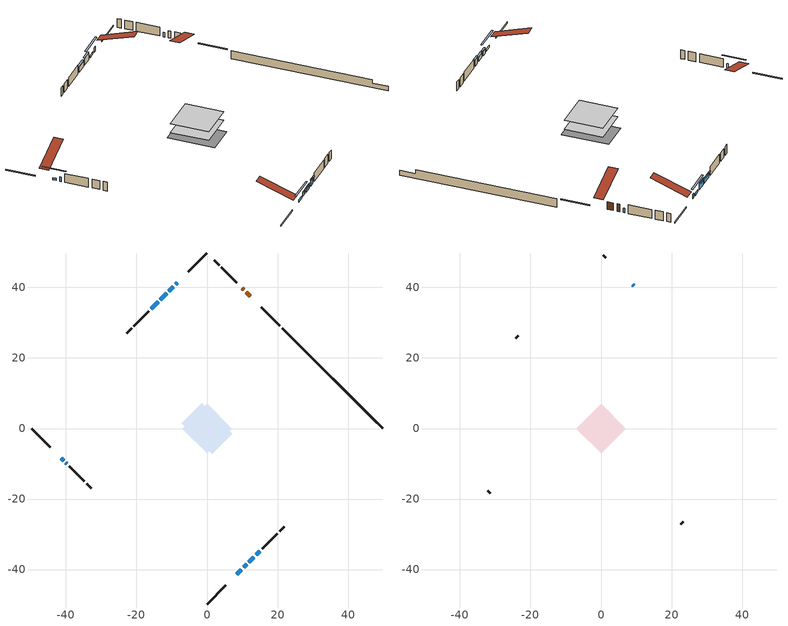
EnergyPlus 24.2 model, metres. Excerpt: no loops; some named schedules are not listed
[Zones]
conditioned space
 floor adiabatic (AdiabaticFloorConstruction): -6.95,0 0,6.95 6.95,0 0,-6.95 z0.76
 floor foundation (Slab1 construction): -7.11,1.51 -1.51,7.11 7.11,-1.51 1.51,-7.11 z-1.55
 wall outside (RimJoist1 construction): 0,-49.78 5.33,-44.44 / -49.78,0 -44.44,-5.33 / 0,49.78 -5.33,44.44 / 20.67,29.11 15.33,34.44 z0.76:1.06
 wall outside (AdiabaticWallConstruction 1): 12.24,37.54 11.09,38.69 / 10.43,39.34 9.98,39.8 z0.76:2.79
 wall outside (AdiabaticWallConstruction): -8.43,41.34 -8.86,40.91 / -40.04,-9.73 -39.76,-10.02 z0.76:1.98; -9.52,40.26 -10.81,38.96 / 8.43,-41.34 9.73,-40.05 / -41.34,-8.43 -40.7,-9.08 z0.76:1.37; -11.47,38.31 -13.19,36.58 z0.76:2.51; -13.85,35.92 -15.82,33.95 z0.76:2.21; 10.38,-39.39 11.24,-38.53 / 11.9,-37.87 13.27,-36.51 z0.76:1.88; 13.92,-35.85 15,-34.77 z0.76:2.46
 wall outside (Wall1 construction): 15.66,-34.12 19.93,-29.84 / -39.1,-10.67 -34.83,-14.95 / -16.48,33.29 -20.75,29.02 / 8.38,41.39 4.11,45.66 z0.76:3.2
 wall outside (Wall2 construction): 20.59,-29.19 21.97,-27.8 / -34.17,-15.6 -32.79,-16.99 / -21.41,28.36 -22.8,26.98 / 3.45,46.32 2.07,47.71 z0.76:3.2
 wall foundation (FoundationWall1 construction): 21.32,28.45,-1.55 21.32,28.45,0.76 46.93,2.85,0.76 46.93,2.85,-0.26 49.78,0,-0.26 49.78,0,-1.55
 window (WindowConstruction 5): -8.43,41.34 -8.86,40.91 z0.76:1.98
 window (WindowConstruction 7): -9.52,40.26 -10.81,38.96 z0.76:1.37
 window (WindowConstruction 8): 8.43,-41.34 9.72,-40.05 z0.76:1.37
 window (WindowConstruction 9): -41.34,-8.43 -40.7,-9.08 z0.76:1.37
 window (WindowConstruction 6): -40.04,-9.74 -39.76,-10.02 z0.76:1.98
 window (WindowConstruction): -11.47,38.31 -13.19,36.58 z0.76:2.51
 window (WindowConstruction 1): -13.85,35.92 -15.82,33.95 z0.76:2.21
 window (WindowConstruction 2): 10.38,-39.39 11.24,-38.53 z0.76:1.88
 window (WindowConstruction 3): 11.9,-37.87 13.27,-36.51 z0.76:1.88
 window (WindowConstruction 4): 13.92,-35.85 15,-34.77 z0.76:2.46
 door (Door): 12.24,37.54 11.09,38.69 z0.76:2.79
 door (Door 1): 10.43,39.34 9.98,39.8 z0.76:2.79
 ceiling adiabatic (AdiabaticFloorConstruction): 0,-6.95 6.95,0 0,6.95 -6.95,0 z0.76
attic - vented
 floor to conditioned space (Floor1 construction Reversed): -6.95,0 0,6.95 6.95,0 0,-6.95 z3.2
 wall outside (AdiabaticWallConstruction): 9.32,40.45 9.04,40.74 z0.76:1.98
 wall outside (Wall3 construction): 22.63,-27.15 23.38,-26.39 / -32.13,-17.65 -31.37,-18.4 / -23.45,26.32 -24.21,25.57 / 1.41,48.36 0.66,49.12 z0.76:3.2
 window (WindowConstruction 10): 9.32,40.45 9.04,40.73 z0.76:1.98
 roof outside (Roof1 construction): 7.77,-42,3.2 1,-35.23,6.39 -0.78,-37.01,6.39 5.99,-43.78,3.2; -42,-7.77,3.2 -35.23,-1,6.39 -37.01,0.78,6.39 -43.78,-5.99,3.2; -7.77,42,3.2 -1,35.23,6.39 0.78,37.01,6.39 -5.99,43.78,3.2; 12.89,36.88,3.2 6.12,30.11,6.39 7.91,28.33,6.39 14.68,35.1,3.2
shading: -12.67,37.11 -7.67,42.11 -7.96,42.4 -12.96,37.4 z3.99; 11.58,-38.2 6.58,-43.2 6.87,-43.49 11.87,-38.49 z3.99; -38.84,-10.93 -43.2,-6.58 -43.49,-6.87 -39.13,-11.22 z3.99; -13.34,36.44 -11.33,38.45 -11.62,38.74 -13.63,36.73 z2.71; -15.97,33.81 -13.71,36.07 -14,36.36 -16.26,34.1 z2.41; 11.39,-38.39 10.24,-39.54 10.53,-39.83 11.68,-38.68 z2.08; 13.41,-36.37 11.76,-38.02 12.05,-38.31 13.7,-36.66 z2.08; 15.14,-34.63 13.78,-35.99 14.07,-36.28 15.43,-34.92 z2.66
[Building]
Building 1: Terrain=Suburbs
[Site:Location]
Quebec Intl AP_QC: Latitude {deg}=46.8; Longitude {deg}=-71.38; Time Zone {hr}=-5; Elevation {m}=74; Keep Site Location Information=Yes
[Site:GroundTemperature:Shallow]
0.0108218, -2.24938, -2.43038, -1.3578, 2.94801, 7.23376, 10.9493, 13.303, 13.5029, 11.5886, 7.96783, 3.81355
[Site:WaterMainsTemperature]
Calculation Method=Schedule; Temperature Schedule=mains temperature schedule
[Material] Roughness=Rough; Thermal Absorptance=0.9
Name | Thickness {m} | Conductivity {W/m-K} | Density {kg/m3} | Specific Heat {J/kg-K} | Solar Absorptance | Visible Absorptance
asphalt or fiberglass shingles | 0.00635 | 0.162714 | 1121.4 | 1465.45 | 0.4 | 0.4
ceiling stud and cavity | 0.1397 | 0.0759935 | 65.682 | 1177.47 | 0.7 | 0.7
concrete 4.0 in. | 0.1016 | 1.803125 | 2242.8 | 837.4 | 0.7 | 0.7
concrete 8.0 in. | 0.2032 | 1.803125 | 2242.8 | 837.4 | 0.7 | 0.7
door material | 0.04445 | 0.0451087 | 512.64 | 1214.23 | 0.7 | 0.7
door material 1 | 0.04445 | 0.188738 | 512.64 | 1214.23 | 0.7 | 0.7
exterior vertical ins | 0.013071 | 0.029427 | 32.04 | 1214.23 | 0.7 | 0.7
floor covering | 0.0127 | 0.0433444 | 54.468 | 1339.84 | 0.6 | 0.6
floor rigid ins; wall rigid ins | 0.512978 | 0.029427 | 32.04 | 1214.23 | 0.7 | 0.7
floor stud and cavity | 0.1397 | 1.75129 | 37.0049 | 1207.88 | 0.7 | 0.7
furniture material conditioned space 1 | 0.1524 | 0.115458 | 640.8 | 1214.23 | 0.6 | 0.6
gypsum board | 0.0127 | 0.160291 | 801 | 837.4 | 0.6 | 0.6
gypsum board 1 | 0.0127 | 0.160291 | 801 | 837.4 | 0.7 | 0.7
osb sheathing 0.5 in. | 0.0127 | 0.115458 | 512.64 | 1214.23 | 0.7 | 0.7
osb sheathing 0.75 in. | 0.01905 | 0.115458 | 512.64 | 1214.23 | 0.7 | 0.7
osb sheathing 2.0 in. | 0.0508 | 0.115458 | 512.64 | 1214.23 | 0.7 | 0.7
rim joist stud and cavity | 0.0508 | 0.433314 | 125.044 | 1163.47 | 0.6 | 0.6
wall stud and cavity | 0.1397 | 0.0793383 | 139.0536 | 1170.24 | 0.7 | 0.7
wall stud and cavity 1 | 0.1397 | 0.0949025 | 139.0536 | 1170.24 | 0.7 | 0.7
wall stud and cavity 2 | 0.0889 | 6.1454 | 50.32683 | 1063.81 | 0.6 | 0.6
wall stud and cavity 3 | 0.0889 | 0.380278 | 52.3479 | 1209.89 | 0.7 | 0.7
wall stud and cavity 4 | 0.0889 | 0.391764 | 83.0341 | 1211.67 | 0.7 | 0.7
wood siding | 0.0254 | 0.102417 | 544.68 | 1172.36 | 0.4 | 0.4
wood siding 1 | 0.00254 | 0.102417 | 544.68 | 1172.36 | 0.4 | 0.4
wood siding 2; wood siding 3; wood siding 4 | 0.0254 | 0.102417 | 544.68 | 1172.36 | 0.7 | 0.7
[WindowMaterial:SimpleGlazingSystem]
Name | U-Factor {W/m2-K} | Solar Heat Gain Coefficient
WindowMaterial | 3.27961 | 0.66
WindowMaterial 1 | 3.27734 | 0.62
WindowMaterial 2 | 3.27507 | 0.6
WindowMaterial 3 | 3.273367 | 0.58
WindowMaterial 4 | 3.27848 | 0.64
WindowMaterial 5 | 6.70685 | 0.75
WindowMaterial 6 | 6.779532 | 0.73
WindowMaterial 7 | 3.267689 | 0.46
[Construction]
AdiabaticFloorConstruction: floor stud and cavity, floor rigid ins, osb sheathing 0.75 in., floor covering
AdiabaticWallConstruction: wood siding 3, wall rigid ins, wall stud and cavity 3, gypsum board
AdiabaticWallConstruction 1: wood siding 4, wall rigid ins, wall stud and cavity 3, gypsum board
Door: door material
Door 1: door material 1
Floor1 construction Reversed: gypsum board, ceiling stud and cavity
FoundationWall1 construction: concrete 8.0 in., gypsum board 1
furniture construction conditioned space 1: furniture material conditioned space 1
PartitionWallConstruction: gypsum board, wall stud and cavity 4, gypsum board
RimJoist1 construction: wood siding 2, osb sheathing 2.0 in., rim joist stud and cavity
Roof1 construction: asphalt or fiberglass shingles
Slab1 construction: concrete 4.0 in.
Wall1 construction: wood siding, osb sheathing 0.5 in., wall stud and cavity, gypsum board
Wall2 construction: wood siding, osb sheathing 0.5 in., wall stud and cavity 1, gypsum board
Wall3 construction: wood siding 1, wall stud and cavity 2
WindowConstruction: WindowMaterial
WindowConstruction 1: WindowMaterial 1
WindowConstruction 10; WindowConstruction 6: WindowMaterial 6
WindowConstruction 2: WindowMaterial 2
WindowConstruction 3: WindowMaterial 3
WindowConstruction 4: WindowMaterial 4
WindowConstruction 5: WindowMaterial 5
WindowConstruction 7; WindowConstruction 8; WindowConstruction 9: WindowMaterial 7
[Zone] Multiplier=1; Part of Total Floor Area=Yes
Name | Volume {m3}
attic - vented | 50.0552
conditioned space | 478.7
[Space]
Name | Zone | Volume {m3}
attic - vented 1 | attic - vented | 50.0552
conditioned space 1 | conditioned space | 478.7
[ZoneInfiltration:EffectiveLeakageArea]
infil attic - vented 1: Zone or Space=attic - vented 1; Schedule=Always On Discrete; Effective Air Leakage Area {cm2}=3567.51; Stack Coefficient=0.000391589; Wind Coefficient=1.33701e-05
[ZoneMixing]
whole house fan mix: Zone or Space=attic - vented; Schedule=Always On Continuous; Design Flow Rate Calculation Method=Flow/Zone; Design Flow Rate {m3/s}=0; Source Zone or Space=conditioned space
[SurfaceProperty:ExposedFoundationPerimeter]
Slab1: Exposed Perimeter Calculation Method=TotalExposedPerimeter; Total Exposed Perimeter {m}=40.235
[InternalMass] Zone or ZoneList=conditioned space; Space or SpaceList=conditioned space 1
Name | Construction | Surface Area {m2}
furniture mass conditioned space 1 | furniture construction conditioned space 1 | 77.2879
partition wall mass | PartitionWallConstruction | 193.22
[Lights]
interior lighting: Zone or ZoneList or Space or SpaceList=conditioned space 1; Schedule=interior lighting schedule; Design Level Calculation Method=LightingLevel; Lighting Level {W}=343.2; Return Air Fraction=0; Fraction Radiant=0.6; Fraction Visible=0.2; Fraction Replaceable=1
[People]
occupants: Zone or ZoneList or Space or SpaceList=conditioned space 1; Number of People Schedule=occupants schedule; Number of People Calculation Method=People; Number of People=3; Fraction Radiant=0.314171; Sensible Heat Fraction=0.56303; Activity Level Schedule=occupants activity schedule; Carbon Dioxide Generation Rate {m3/s-W}=0; Enable ASHRAE 55 Comfort Warnings=No; Mean Radiant Temperature Calculation Type=EnclosureAveraged
[ElectricEquipment] Zone or ZoneList or Space or SpaceList=conditioned space 1; Design Level Calculation Method=EquipmentLevel
Name | Schedule | Design Level {W} | Fraction Latent | Fraction Radiant | Fraction Lost
clothes dryer | clothes dryer schedule | 140.772 | 0.015 | 0.081 | 0.85
clothes washer | clothes washer schedule | 32.1985 | 0.03 | 0.162 | 0.7
cooking range | cooking range schedule | 215.147 | 0.08 | 0.432 | 0.2
dishwasher | dishwasher schedule | 66.8632 | 0.3 | 0.18 | 0.4
fridge | fridge schedule | 72.9452 | 0 | 0.6 | 0
mech vent house fan | mech vent house fan schedule | 0 | 0 | 0 | 1
mech vent house fan cfis | mech vent house fan cfis schedule | 0 | 0 | 0 | 0
mech vent range fan 0 | mech vent range fan 0 schedule | 57 | 0 | 0 | 1
misc plug loads | misc plug loads schedule | 494.7 | 0.045 | 0.513 | 0.1
whole house fan | Always On Discrete | 0 | 0 | 0 | 1
[OtherEquipment] Zone or ZoneList or Space or SpaceList=conditioned space 1; Design Level Calculation Method=EquipmentLevel
Name | Fuel Type | Schedule | Design Level {W} | Fraction Latent | Fraction Radiant | Fraction Lost
clothes dryer 1 | Electricity | clothes dryer schedule | 0 | 0.015 | 0.081 | 0.85
cooking range 1 | Electricity | cooking range schedule | 0 | 0.08 | 0.432 | 0.2
general water use latent | None | general water use schedule | 62.594 | 1 | 0 | 0
general water use sensible | None | general water use schedule | -61.6891 | 0 | 0.6 | 0
mech vent house fan latent load | None | Always On Discrete | 0 | 1 | 0 | 0
mech vent house fan sensible load | None | Always On Discrete | 0 | 0 | 0 | 0
water heater energy adjustment1 | Electricity | Always On Discrete | 0.01 | 0 | 0 | 1
[ZoneInfiltration:DesignFlowRate] Zone or ZoneList or Space or SpaceList=conditioned space 1; Schedule=Always On Discrete; Design Flow Rate Calculation Method=Flow/Zone; Design Flow Rate {m3/s}=0
infil flow; natural vent flow; whole house fan flow
[ZoneControl:Thermostat]
conditioned space Thermostat: Zone or ZoneList=conditioned space; Control Type Schedule=conditioned space Thermostat Schedule; Control 1=conditioned space temperature setpoint; Temperature Difference Between Cutout And Setpoint {deltaC}=0
[ZoneHVAC:Baseboard:Convective:Electric]
electric baseboard: Availability Schedule=Always On Discrete; Heating Design Capacity {W}=12483.1; Efficiency=1
[AirLoopHVAC:UnitarySystem]
unit heater unitary system: Control Type=Load; Controlling Zone or Thermostat Location=conditioned space; Dehumidification Control Type=None; Availability Schedule=Always On Discrete; Supply Fan=unit heater supply fan; Fan Placement=BlowThrough; Supply Air Fan Operating Mode Schedule=unit heater auto fan schedule; Heating Coil=unit heater htg coil; DX Heating Coil Sizing Ratio=1; Use DOAS DX Cooling Coil=No; Minimum Supply Air Temperature {C}=2; Latent Load Control=SensibleOnlyLoadControl; Cooling Supply Air Flow Rate Method=None; Heating Supply Air Flow Rate Method=SupplyAirFlowRate; Heating Supply Air Flow Rate {m3/s}=0.00141584; No Load Supply Air Flow Rate Method=SupplyAirFlowRate; No Load Supply Air Flow Rate {m3/s}=0; No Load Supply Air Flow Rate Control Set To Low Speed=Yes; Maximum Supply Air Temperature {C}=48.8889; Maximum Outdoor Dry-Bulb Temperature for Supplemental Heater Operation {C}=21; Ancillary On-Cycle Electric Power {W}=0; Ancillary Off-Cycle Electric Power {W}=0
[Fan:SystemModel]
unit heater supply fan: Availability Schedule=Always On Discrete; Design Maximum Air Flow Rate {m3/s}=0.00141584; Speed Control Method=Discrete; Electric Power Minimum Flow Rate Fraction=0.2; Design Pressure Rise {Pa}=500; Motor Efficiency=1; Motor In Air Stream Fraction=1; Design Electric Power Consumption {W}=Autosize; Design Power Sizing Method=PowerPerFlow; Electric Power Per Unit Flow Rate {W/(m3/s)}=28251.7; Electric Power Per Unit Flow Rate Per Unit Pressure {W/((m3/s)-Pa)}=1.66667; Fan Total Efficiency=0.7; Motor Loss Radiative Fraction=0; Number of Speeds=1; Speed Flow Fraction 1=1; Speed Electric Power Fraction 1=1
[Coil:Heating:Fuel]
unit heater htg coil: Availability Schedule=Always On Discrete; Fuel Type=OtherFuel1; Burner Efficiency=0.3; Nominal Capacity {W}=0.293071; On Cycle Parasitic Electric Load {W}=0; Off Cycle Parasitic Fuel Load {W}=0
[Zone equipment]
conditioned space: electric baseboard, unit heater unitary system
[Foundation:Kiva]
Foundation Kiva 1: Initial Indoor Air Temperature {C}=18; Wall Height Above Grade {m}=0.759988; Wall Depth Below Slab {m}=0.2032; Custom Block Material Name 1=exterior vertical ins; Custom Block Depth 1 {m}=2.30999; Custom Block X Position 1 {m}=0.2159; Custom Block Z Position 1 {m}=0
[Foundation:Kiva:Settings]
Soil Conductivity {W/m-K}=0.849921; Soil Density {kg/m3}=1842.3; Soil Specific Heat {J/kg-K}=418.7; Ground Solar Absorptivity=0.9; Ground Thermal Absorptivity=0.9; Ground Surface Roughness {m}=0.03; Far-Field Width {m}=40; Deep-Ground Boundary Condition=ZeroFlux; Deep-Ground Depth {m}=40; Minimum Cell Dimension {m}=0.2; Maximum Cell Growth Coefficient=3; Simulation Timestep=Timestep
[Exterior:Lights]
exterior lighting: Schedule=exterior lighting schedule; Design Level {W}=75.6
[EnergyManagementSystem:GlobalVariable]
infil_program_Qfan
infil_program_Qinf
natural_vent_program_Qnv
natural_vent_program_Qwhf
[EnergyManagementSystem:Sensor]
Name | Output:Variable or Output:Meter Index Key | Output:Variable or Output:Meter
airflow_gain | infil flow | Infiltration Sensible Heat Gain Energy
airflow_gain_1 | natural vent flow | Infiltration Sensible Heat Gain Energy
airflow_gain_2 | whole house fan flow | Infiltration Sensible Heat Gain Energy
airflow_loss | infil flow | Infiltration Sensible Heat Loss Energy
airflow_loss_1 | natural vent flow | Infiltration Sensible Heat Loss Energy
airflow_loss_2 | whole house fan flow | Infiltration Sensible Heat Loss Energy
clg_load_cond |  | Cooling:EnergyTransfer:Zone:CONDITIONED SPACE
clg_sp_s; clg_sp_s_1 | cooling setpoint | Schedule Value
clothes_dryer_exhaust_0_sch_s | clothes dryer exhaust 0 schedule | Schedule Value
conditioned_space_clg_unmet_s | conditioned space | Zone Cooling Setpoint Not Met Time
conditioned_space_htg_unmet_s | conditioned space | Zone Heating Setpoint Not Met Time
cool_season | cooling season schedule | Schedule Value
fridge_tin_s | conditioned space | Zone Mean Air Temperature
htg_load_cond |  | Heating:EnergyTransfer:Zone:CONDITIONED SPACE
htg_sp_s; htg_sp_s_1 | heating setpoint | Schedule Value
ig_ee_conv | clothes dryer | Electric Equipment Convective Heating Energy
ig_ee_conv_2 | cooking range | Electric Equipment Convective Heating Energy
ig_ee_conv_4 | fridge | Electric Equipment Convective Heating Energy
ig_ee_conv_5 | misc plug loads | Electric Equipment Convective Heating Energy
ig_ee_conv_6 | whole house fan | Electric Equipment Convective Heating Energy
ig_ee_rad | clothes dryer | Electric Equipment Radiant Heating Energy
ig_ee_rad_2 | cooking range | Electric Equipment Radiant Heating Energy
ig_ee_rad_4 | fridge | Electric Equipment Radiant Heating Energy
ig_ee_rad_5 | misc plug loads | Electric Equipment Radiant Heating Energy
ig_ee_rad_6 | whole house fan | Electric Equipment Radiant Heating Energy
ig_lgt_conv | interior lighting | Lights Convective Heating Energy
ig_lgt_rad | interior lighting | Lights Radiant Heating Energy
ig_lgt_vis | interior lighting | Lights Visible Radiation Heating Energy
ig_oe_conv | clothes dryer 1 | Other Equipment Convective Heating Energy
ig_oe_conv_1 | cooking range 1 | Other Equipment Convective Heating Energy
ig_oe_conv_2 | general water use latent | Other Equipment Convective Heating Energy
ig_oe_conv_3 | general water use sensible | Other Equipment Convective Heating Energy
ig_oe_conv_4 | water heater energy adjustment1 | Other Equipment Convective Heating Energy
ig_oe_rad | clothes dryer 1 | Other Equipment Radiant Heating Energy
ig_oe_rad_1 | cooking range 1 | Other Equipment Radiant Heating Energy
ig_oe_rad_2 | general water use latent | Other Equipment Radiant Heating Energy
ig_oe_rad_3 | general water use sensible | Other Equipment Radiant Heating Energy
ig_oe_rad_4 | water heater energy adjustment1 | Other Equipment Radiant Heating Energy
ig_ppl_conv | occupants | People Convective Heating Energy
ig_ppl_rad | occupants | People Radiant Heating Energy
im_conv | furniture mass conditioned space 1 | Surface Inside Face Convection Heat Gain Energy
im_conv_1 | partition wall mass | Surface Inside Face Convection Heat Gain Energy
im_ig | furniture mass conditioned space 1 | Surface Inside Face Internal Gains Radiation Heat Gain Energy
im_ig_1 | partition wall mass | Surface Inside Face Internal Gains Radiation Heat Gain Energy
im_lgt | furniture mass conditioned space 1 | Surface Inside Face Lights Radiation Heat Gain Energy
im_lgt_1 | partition wall mass | Surface Inside Face Lights Radiation Heat Gain Energy
im_sol | furniture mass conditioned space 1 | Surface Inside Face Solar Radiation Heat Gain Energy
im_sol_1 | partition wall mass | Surface Inside Face Solar Radiation Heat Gain Energy
im_surf | furniture mass conditioned space 1 | Surface Inside Face Net Surface Thermal Radiation Heat Gain Energy
im_surf_1 | partition wall mass | Surface Inside Face Net Surface Thermal Radiation Heat Gain Energy
mech_vent_range_fan_0_sch_s | mech vent range fan 0 schedule | Schedule Value
mv_conv | mech vent house fan | Electric Equipment Convective Heating Energy
mv_conv_1 | mech vent house fan cfis | Electric Equipment Convective Heating Energy
mv_conv_2 | mech vent range fan 0 | Electric Equipment Convective Heating Energy
mv_conv_3 | mech vent house fan latent load | Other Equipment Convective Heating Energy
mv_conv_4 | mech vent house fan sensible load | Other Equipment Convective Heating Energy
mv_rad | mech vent house fan | Electric Equipment Radiant Heating Energy
mv_rad_1 | mech vent house fan cfis | Electric Equipment Radiant Heating Energy
mv_rad_2 | mech vent range fan 0 | Electric Equipment Radiant Heating Energy
mv_rad_3 | mech vent house fan latent load | Other Equipment Radiant Heating Energy
mv_rad_4 | mech vent house fan sensible load | Other Equipment Radiant Heating Energy
natural_vent_s | natural vent schedule | Schedule Value
out_pb_s |  | Site Outdoor Air Barometric Pressure
out_wt_s |  | Site Outdoor Air Humidity Ratio
site_vw_s |  | Site Wind Speed
ss_back_out | Window1 | Surface Window Shortwave from Zone Back Out Window Heat Transfer Rate
ss_back_out_1 | Window11 | Surface Window Shortwave from Zone Back Out Window Heat Transfer Rate
ss_back_out_2 | Window13 | Surface Window Shortwave from Zone Back Out Window Heat Transfer Rate
ss_back_out_3 | Window15 | Surface Window Shortwave from Zone Back Out Window Heat Transfer Rate
ss_back_out_4 | Window2 | Surface Window Shortwave from Zone Back Out Window Heat Transfer Rate
ss_back_out_5 | Window3 | Surface Window Shortwave from Zone Back Out Window Heat Transfer Rate
ss_back_out_6 | Window4 | Surface Window Shortwave from Zone Back Out Window Heat Transfer Rate
ss_back_out_7 | Window6 | Surface Window Shortwave from Zone Back Out Window Heat Transfer Rate
ss_back_out_8 | Window7 | Surface Window Shortwave from Zone Back Out Window Heat Transfer Rate
ss_back_out_9 | Window9 | Surface Window Shortwave from Zone Back Out Window Heat Transfer Rate
ss_conv | Door1 | Surface Inside Face Convection Heat Gain Energy
ss_conv_1 | Door3 | Surface Inside Face Convection Heat Gain Energy
ss_conv_10 | Window7 | Surface Inside Face Convection Heat Gain Energy
ss_conv_11 | Window9 | Surface Inside Face Convection Heat Gain Energy
ss_conv_2 | Window1 | Surface Inside Face Convection Heat Gain Energy
ss_conv_3 | Window11 | Surface Inside Face Convection Heat Gain Energy
ss_conv_4 | Window13 | Surface Inside Face Convection Heat Gain Energy
ss_conv_5 | Window15 | Surface Inside Face Convection Heat Gain Energy
ss_conv_6 | Window2 | Surface Inside Face Convection Heat Gain Energy
ss_conv_7 | Window3 | Surface Inside Face Convection Heat Gain Energy
ss_conv_8 | Window4 | Surface Inside Face Convection Heat Gain Energy
ss_conv_9 | Window6 | Surface Inside Face Convection Heat Gain Energy
ss_ig | Door1 | Surface Inside Face Internal Gains Radiation Heat Gain Energy
ss_ig_1 | Door3 | Surface Inside Face Internal Gains Radiation Heat Gain Energy
ss_ig_10 | Window7 | Surface Inside Face Internal Gains Radiation Heat Gain Energy
ss_ig_11 | Window9 | Surface Inside Face Internal Gains Radiation Heat Gain Energy
ss_ig_2 | Window1 | Surface Inside Face Internal Gains Radiation Heat Gain Energy
ss_ig_3 | Window11 | Surface Inside Face Internal Gains Radiation Heat Gain Energy
ss_ig_4 | Window13 | Surface Inside Face Internal Gains Radiation Heat Gain Energy
ss_ig_5 | Window15 | Surface Inside Face Internal Gains Radiation Heat Gain Energy
ss_ig_6 | Window2 | Surface Inside Face Internal Gains Radiation Heat Gain Energy
ss_ig_7 | Window3 | Surface Inside Face Internal Gains Radiation Heat Gain Energy
ss_ig_8 | Window4 | Surface Inside Face Internal Gains Radiation Heat Gain Energy
ss_ig_9 | Window6 | Surface Inside Face Internal Gains Radiation Heat Gain Energy
ss_lgt | Door1 | Surface Inside Face Lights Radiation Heat Gain Energy
ss_lgt_1 | Door3 | Surface Inside Face Lights Radiation Heat Gain Energy
ss_sol | Door1 | Surface Inside Face Solar Radiation Heat Gain Energy
ss_sol_1 | Door3 | Surface Inside Face Solar Radiation Heat Gain Energy
ss_surf | Door1 | Surface Inside Face Net Surface Thermal Radiation Heat Gain Energy
ss_surf_1 | Door3 | Surface Inside Face Net Surface Thermal Radiation Heat Gain Energy
ss_surf_10 | Window7 | Surface Inside Face Net Surface Thermal Radiation Heat Gain Energy
ss_surf_11 | Window9 | Surface Inside Face Net Surface Thermal Radiation Heat Gain Energy
ss_surf_2 | Window1 | Surface Inside Face Net Surface Thermal Radiation Heat Gain Energy
ss_surf_3 | Window11 | Surface Inside Face Net Surface Thermal Radiation Heat Gain Energy
ss_surf_4 | Window13 | Surface Inside Face Net Surface Thermal Radiation Heat Gain Energy
ss_surf_5 | Window15 | Surface Inside Face Net Surface Thermal Radiation Heat Gain Energy
ss_surf_6 | Window2 | Surface Inside Face Net Surface Thermal Radiation Heat Gain Energy
ss_surf_7 | Window3 | Surface Inside Face Net Surface Thermal Radiation Heat Gain Energy
ss_surf_8 | Window4 | Surface Inside Face Net Surface Thermal Radiation Heat Gain Energy
ss_surf_9 | Window6 | Surface Inside Face Net Surface Thermal Radiation Heat Gain Energy
ss_trans_in | Window1 | Surface Window Transmitted Solar Radiation Rate
ss_trans_in_1 | Window11 | Surface Window Transmitted Solar Radiation Rate
ss_trans_in_2 | Window13 | Surface Window Transmitted Solar Radiation Rate
ss_trans_in_3 | Window15 | Surface Window Transmitted Solar Radiation Rate
ss_trans_in_4 | Window2 | Surface Window Transmitted Solar Radiation Rate
ss_trans_in_5 | Window3 | Surface Window Transmitted Solar Radiation Rate
ss_trans_in_6 | Window4 | Surface Window Transmitted Solar Radiation Rate
ss_trans_in_7 | Window6 | Surface Window Transmitted Solar Radiation Rate
ss_trans_in_8 | Window7 | Surface Window Transmitted Solar Radiation Rate
ss_trans_in_9 | Window9 | Surface Window Transmitted Solar Radiation Rate
ss_trans_out | Window1 | Surface Inside Face Initial Transmitted Diffuse Transmitted Out Window Solar Radiation Rate
ss_trans_out_1 | Window11 | Surface Inside Face Initial Transmitted Diffuse Transmitted Out Window Solar Radiation Rate
ss_trans_out_2 | Window13 | Surface Inside Face Initial Transmitted Diffuse Transmitted Out Window Solar Radiation Rate
ss_trans_out_3 | Window15 | Surface Inside Face Initial Transmitted Diffuse Transmitted Out Window Solar Radiation Rate
ss_trans_out_4 | Window2 | Surface Inside Face Initial Transmitted Diffuse Transmitted Out Window Solar Radiation Rate
ss_trans_out_5 | Window3 | Surface Inside Face Initial Transmitted Diffuse Transmitted Out Window Solar Radiation Rate
ss_trans_out_6 | Window4 | Surface Inside Face Initial Transmitted Diffuse Transmitted Out Window Solar Radiation Rate
